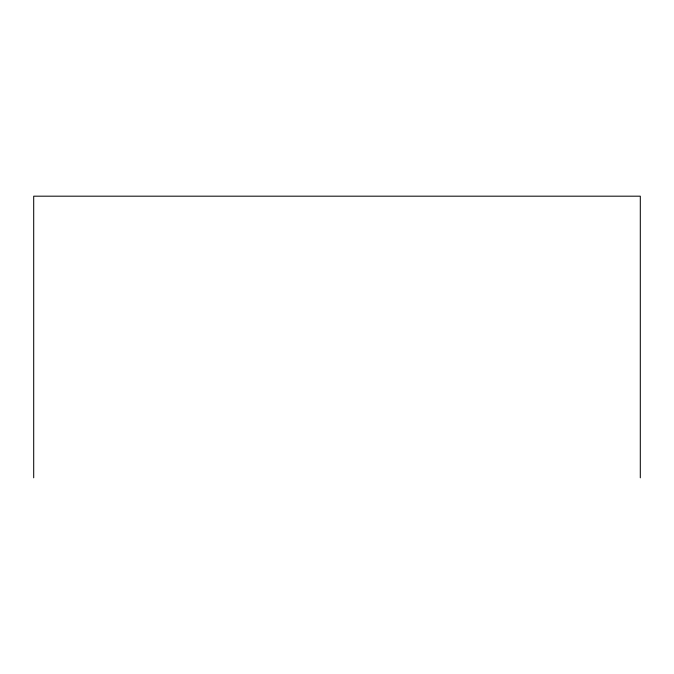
<?xml version="1.0" encoding="UTF-8"?>
<svg xmlns="http://www.w3.org/2000/svg" width="674" height="674" viewBox="0 0 674 674"><rect width="100%" height="100%" fill="white"/><g stroke="black" fill="none" stroke-linecap="round" stroke-linejoin="round"><path stroke-width="1.01" d="M640.3 477.815L640.3 196.185L33.7 196.185L33.7 477.815"/></g></svg>
